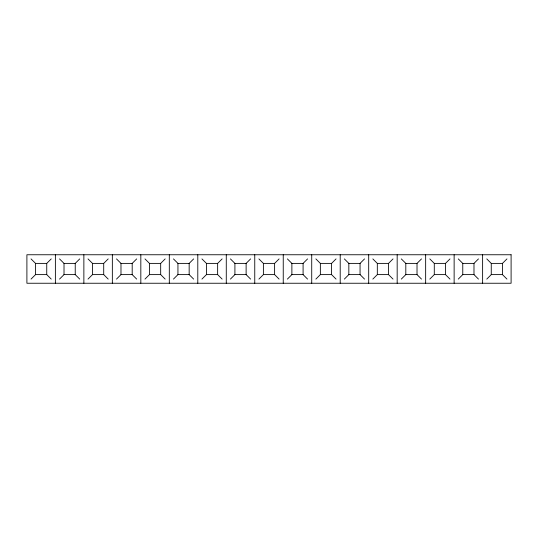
<?xml version="1.0" encoding="UTF-8"?>
<svg xmlns="http://www.w3.org/2000/svg" width="538" height="538" viewBox="0 0 538 538"><rect width="100%" height="100%" fill="white"/><g stroke="black" fill="none" stroke-linecap="round" stroke-linejoin="round"><path stroke-width="0.81" d="M31.049 279.094L35.535 274.609L35.535 263.391L31.049 258.906M35.535 263.391L46.745 263.391L51.231 258.906M59.53 279.094L64.015 274.609L64.015 263.391L59.53 258.906M64.015 263.391L75.233 263.391L79.718 258.906M88.017 279.094L92.502 274.609L92.502 263.391L88.017 258.906M92.502 263.391L103.713 263.391L108.199 258.906M116.497 279.094L120.983 274.609L120.983 263.391L116.497 258.906M120.983 263.391L132.193 263.391L136.679 258.906M144.978 279.094L149.463 274.609L149.463 263.391L144.978 258.906M149.463 263.391L160.68 263.391L165.166 258.906M173.458 279.094L177.944 274.609L177.944 263.391L173.458 258.906M177.944 263.391L189.161 263.391L193.646 258.906M201.945 279.094L206.431 274.609L217.641 274.609L222.127 279.094M201.945 258.906L206.431 263.391L217.641 263.391L222.127 258.906M230.425 279.094L234.911 274.609L246.122 274.609L250.607 279.094M230.425 258.906L234.911 263.391L246.122 263.391L250.607 258.906M258.906 279.094L263.391 274.609L274.609 274.609L279.094 279.094M258.906 258.906L263.391 263.391L274.609 263.391L279.094 258.906M287.393 279.094L291.878 274.609L303.089 274.609L307.575 279.094M287.393 258.906L291.878 263.391L303.089 263.391L307.575 258.906M315.873 279.094L320.359 274.609L331.569 274.609L336.055 279.094M331.569 274.609L331.569 263.391L336.055 258.906M344.354 279.094L348.839 274.609L360.056 274.609L364.542 279.094M344.354 258.906L348.839 263.391L360.056 263.391L364.542 258.906M372.834 279.094L377.32 274.609L377.32 263.391L372.834 258.906M393.022 279.094L388.537 274.609L388.537 263.391L393.022 258.906M401.321 279.094L405.807 274.609L417.017 274.609L421.503 279.094M417.017 274.609L417.017 263.391L421.503 258.906M429.801 279.094L434.287 274.609L445.498 274.609L449.983 279.094M429.801 258.906L434.287 263.391L445.498 263.391L449.983 258.906M458.282 279.094L462.767 274.609L473.985 274.609L478.47 279.094M458.282 258.906L462.767 263.391L473.985 263.391L478.47 258.906M486.769 279.094L491.255 274.609L491.255 263.391L486.769 258.906M506.951 279.094L502.465 274.609L502.465 263.391L506.951 258.906M315.873 258.906L320.359 263.391L331.569 263.391M377.32 263.391L388.537 263.391M401.321 258.906L405.807 263.391L417.017 263.391M491.255 263.391L502.465 263.391M35.535 274.609L46.745 274.609L51.231 279.094M64.015 274.609L75.233 274.609L79.718 279.094M92.502 274.609L103.713 274.609L108.199 279.094M120.983 274.609L132.193 274.609L136.679 279.094M149.463 274.609L160.68 274.609L165.166 279.094M177.944 274.609L189.161 274.609L193.646 279.094M377.32 274.609L388.537 274.609M491.255 274.609L502.465 274.609M482.62 254.756L482.62 283.244M473.985 263.391L473.985 274.609M462.767 263.391L462.767 274.609M454.133 254.756L454.133 283.244M445.498 263.391L445.498 274.609M434.287 263.391L434.287 274.609M425.652 254.756L425.652 283.244M405.807 263.391L405.807 274.609M397.172 254.756L397.172 283.244M368.691 254.756L368.691 283.244M360.056 263.391L360.056 274.609M348.839 263.391L348.839 274.609M340.204 254.756L340.204 283.244M320.359 263.391L320.359 274.609M311.724 254.756L311.724 283.244M303.089 263.391L303.089 274.609M291.878 263.391L291.878 274.609M283.244 254.756L283.244 283.244M274.609 263.391L274.609 274.609M263.391 263.391L263.391 274.609M254.756 254.756L254.756 283.244M246.122 263.391L246.122 274.609M234.911 263.391L234.911 274.609M226.276 254.756L226.276 283.244M217.641 263.391L217.641 274.609M206.431 263.391L206.431 274.609M197.796 254.756L197.796 283.244M189.161 263.391L189.161 274.609M169.309 254.756L169.309 283.244M160.68 263.391L160.68 274.609M140.828 254.756L140.828 283.244M132.193 263.391L132.193 274.609M112.348 254.756L112.348 283.244M103.713 263.391L103.713 274.609M83.867 254.756L83.867 283.244M75.233 263.391L75.233 274.609M55.38 254.756L55.38 283.244M46.745 263.391L46.745 274.609M511.1 254.756L26.9 254.756L26.9 283.244L511.1 283.244L511.1 254.756"/></g></svg>
